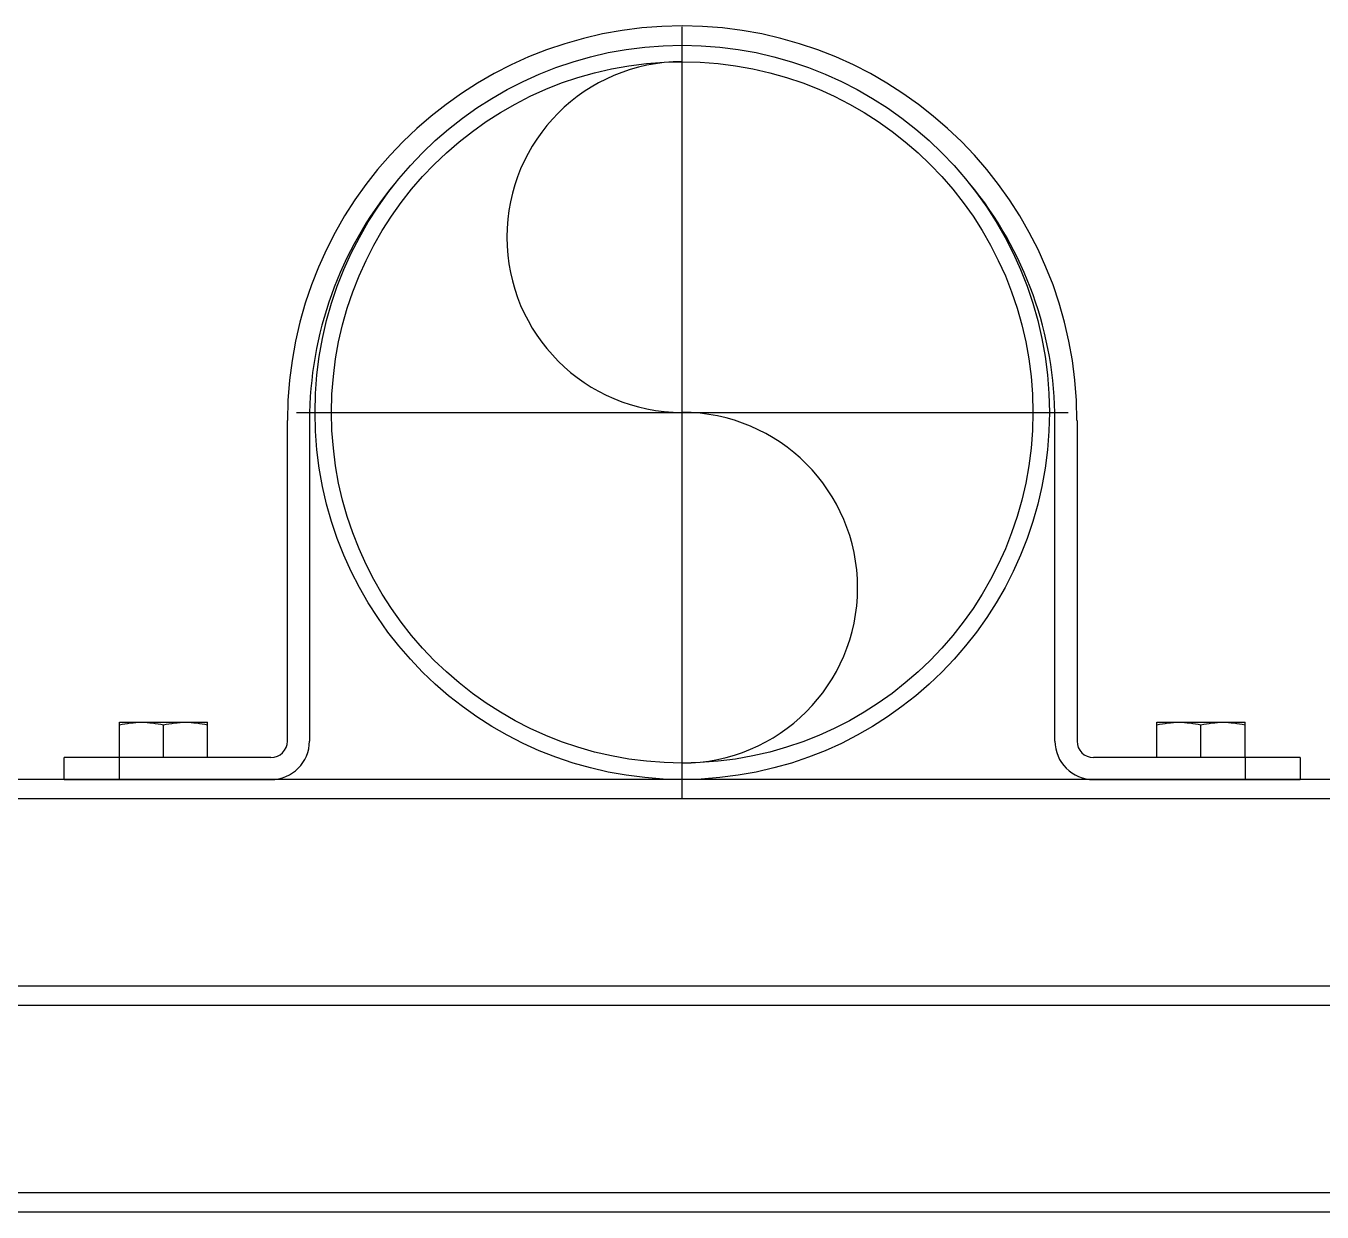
# Model space of a CAD drawing. Extents: x 1382187 to 1725648, y 860327 to 1571294.
# Drawn here: x 1533340 to 1535264, y 1234664 to 1236424 of the extents above; entities that cross this region are included whole.
import ezdxf

# ---------------------------------------------------------------- set-up
doc = ezdxf.new("R2010")
doc.units = 0
doc.header["$LTSCALE"] = 1000
doc.header["$MEASUREMENT"] = 0
doc.linetypes.add('CENTER', pattern=[8, 5, -1, 1, -1])

msp = doc.modelspace()

# ---------------------------------------------------------------- linework, layer by layer
at = {"color": 0, "linetype": 'CENTER'}
for p, q in [((1534314.2, 1235278.2), (1534314.2, 1236423.3)), ((1533741.7, 1235850.8), (1534886.8, 1235850.8))]:
    msp.add_line(p, q, dxfattribs=at)
at = {"linetype": 'Continuous'}
for p, q in [((1533728.3, 1235363), (1533728.3, 1235838.5)), ((1533761, 1235838.5), (1533761, 1235363)), ((1534867.5, 1235363), (1534867.5, 1235838.5)), ((1534900.2, 1235838.5), (1534900.2, 1235363)), ((1533478.9, 1235390.8), (1533609.7, 1235390.8)), ((1533478.9, 1235338.4), (1533478.9, 1235390.8)), ((1533544.3, 1235338.4), (1533544.3, 1235387.1)), ((1533609.7, 1235338.4), (1533609.7, 1235390.8)), ((1535018.7, 1235390.8), (1535149.6, 1235390.8)), ((1535018.7, 1235338.4), (1535018.7, 1235390.8)), ((1535084.2, 1235338.4), (1535084.2, 1235387.1)), ((1535149.6, 1235338.4), (1535149.6, 1235390.8)), ((1533703.8, 1235338.4), (1533397.1, 1235338.4)), ((1533397.1, 1235305.7), (1533397.1, 1235338.4)), ((1533478.9, 1235305.7), (1533478.9, 1235338.4)), ((1535231.4, 1235338.4), (1534924.7, 1235338.4)), ((1535149.6, 1235338.4), (1535149.6, 1235305.7)), ((1535231.4, 1235338.4), (1535231.4, 1235305.7))]:
    msp.add_line(p, q, dxfattribs=at)
for p, q in [((1535631.1, 1235305.7), (1530084.5, 1235305.7)), ((1535631.1, 1235277.1), (1530084.5, 1235277.1)), ((1536236.6, 1234999.1), (1529479.4, 1234999.1)), ((1536236.6, 1234970.5), (1529479.4, 1234970.5)), ((1535663.8, 1234692.4), (1530051.8, 1234692.4)), ((1535663.8, 1234663.8), (1530051.8, 1234663.8))]:
    msp.add_line(p, q)
at = {"color": 7}
for p, q in [((1533397.1, 1235305.7), (1533703.8, 1235305.7)), ((1534924.7, 1235305.7), (1535231.4, 1235305.7))]:
    msp.add_line(p, q, dxfattribs=at)
at = {"linetype": 'Continuous'}
for radius in [545, 520.5]:
    msp.add_circle((1534314.2, 1235850.8), radius, dxfattribs=at)
for centre, radius, start, end in [((1534314.2, 1235838.5), 585.9, 0, 180), ((1534314.2, 1235838.5), 553.2, 140.5165, 180), ((1534314.2, 1235838.5), 553.2, 0, 39.4835), ((1533703.8, 1235363), 57.2, 270, 0), ((1533703.8, 1235363), 24.5, 270, 0), ((1534924.7, 1235363), 57.2, 180, 270), ((1534924.7, 1235363), 24.5, 180, 270)]:
    msp.add_arc(centre, radius, start, end, dxfattribs=at)
for centre, start, end in [((1534314.2, 1236111), 90, 270), ((1534314.2, 1235590.5), 270, 90)]:
    msp.add_arc(centre, 260.3, start, end)
for points in [[(1533478.9, 1235387.1), (1533489.6, 1235389.3), (1533500.6, 1235390.8), (1533511.6, 1235390.8)], [(1533511.6, 1235390.8), (1533522.6, 1235390.8), (1533533.6, 1235389.3), (1533544.3, 1235387.1)], [(1533544.3, 1235387.1), (1533555.1, 1235389.3), (1533566.1, 1235390.8), (1533577, 1235390.8)], [(1533577, 1235390.8), (1533588, 1235390.8), (1533599, 1235389.3), (1533609.7, 1235387.1)], [(1535018.7, 1235387.1), (1535029.5, 1235389.3), (1535040.5, 1235390.8), (1535051.4, 1235390.8)], [(1535051.4, 1235390.8), (1535062.4, 1235390.8), (1535073.4, 1235389.3), (1535084.2, 1235387.1)], [(1535084.2, 1235387.1), (1535094.9, 1235389.3), (1535105.9, 1235390.8), (1535116.9, 1235390.8)], [(1535116.9, 1235390.8), (1535127.8, 1235390.8), (1535138.8, 1235389.3), (1535149.6, 1235387.1)]]:
    msp.add_open_spline(points, degree=3, dxfattribs=at)

doc.saveas('drawing.dxf')
